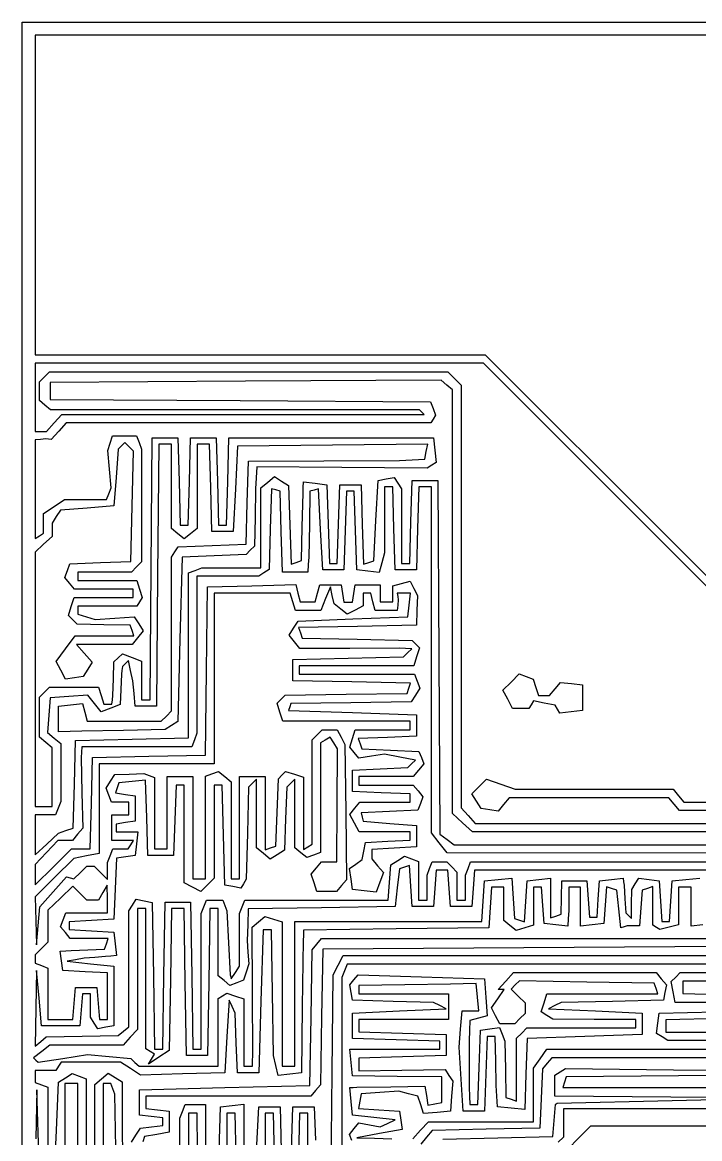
# Model space of a CAD drawing. Extents: x 13 to 278, y 25 to 201.
# Drawn here: x 12.9 to 55, y 131.8 to 201.1 of the extents above; entities that cross this region are included whole.
import ezdxf

# ---------------------------------------------------------------- set-up
doc = ezdxf.new("R2010")
doc.units = 0
doc.layers.add('Layer_1', color=7, linetype='CONTINUOUS')

msp = doc.modelspace()

# ---------------------------------------------------------------- linework, layer by layer
at = {"layer": 'Layer_1', "color": 7}
for points in [[(12.949534, 112.88561), (12.949534, 201.124155), (145.2412, 201.124155), (277.53287, 201.124155), (277.53287, 112.88561), (277.53287, 24.64707), (145.2412, 24.64707), (12.949534, 24.64707)], [(46.183634, 158.4795), (46.030274, 158.72766), (45.358584, 158.85606), (44.686904, 158.98446), (44.545314, 158.75536), (44.403724, 158.52626), (43.899474, 158.52626), (43.395234, 158.52626), (43.094784, 159.08766), (42.794324, 159.64906), (43.301564, 160.1563), (43.808804, 160.66353), (44.244094, 160.49649), (44.679394, 160.32945), (44.839584, 159.82473), (44.999774, 159.32001), (45.346424, 159.32001), (45.693074, 159.32001), (46.033554, 159.73026), (46.374034, 160.14051), (47.058134, 160.06101), (47.742244, 159.98151), (47.742244, 159.18776), (47.742244, 158.39401), (47.039624, 158.31271), (46.337004, 158.23141)], [(16.174704, 140.20384), (16.256804, 141.19603), (16.918264, 141.19603), (17.579724, 141.19603), (17.661824, 140.20384), (17.743924, 139.21165), (17.992534, 139.21165), (18.241144, 139.21165), (18.241144, 140.65303), (18.241144, 142.09441), (16.852084, 142.17441), (15.463024, 142.25441), (15.378424, 142.84973), (15.293824, 143.44504), (15.642954, 143.46654), (15.992084, 143.48804), (17.027174, 143.53274), (18.062264, 143.57744), (18.173694, 143.90817), (18.285134, 144.2389), (17.104864, 144.2389), (15.924584, 144.2389), (15.623034, 144.60224), (15.321494, 144.96559), (15.486654, 145.396), (15.651824, 145.82641), (16.946434, 145.82641), (18.241044, 145.82641), (18.233044, 146.68631), (18.225044, 147.5462), (17.955354, 147.08318), (17.685674, 146.62016), (17.320844, 146.62016), (16.956014, 146.62016), (16.524604, 147.05156), (16.093204, 147.48297), (15.315084, 146.73748), (14.536964, 145.99199), (14.536964, 145.00206), (14.536964, 144.01213), (14.140094, 143.61525), (13.743214, 143.21838), (13.743214, 142.9632), (13.743214, 142.70803), (14.140094, 142.55573), (14.536964, 142.40344), (14.536964, 140.80763), (14.536964, 139.21183), (15.314744, 139.21183), (16.092524, 139.21183)]]:
    msp.add_lwpolyline(points, close=True, dxfattribs=at)
for points in [[(67.388906, 200.330065), (40.566094, 200.330065), (13.743284, 200.330065), (13.743284, 190.40819), (13.743284, 180.48631), (27.719184, 180.48631), (41.695084, 180.48631), (53.177924, 169.00778), (64.660774, 157.52926)], [(64.052564, 157.49494), (52.819084, 168.72604), (41.585604, 179.95715), (27.664444, 179.95715), (13.743284, 179.95715), (13.743284, 177.84048), (13.743284, 175.72381), (14.099154, 175.72381), (14.455014, 175.72381), (14.933904, 176.25298), (15.412794, 176.78215), (26.660674, 176.78215), (37.908564, 176.78215), (37.764354, 176.92635), (37.620154, 177.07056), (26.159364, 177.06856), (14.698574, 177.06656), (14.353224, 177.35319), (14.007864, 177.63981), (14.007864, 178.21596), (14.007864, 178.7921), (14.325364, 179.1096), (14.642864, 179.4271), (27.006464, 179.4271), (39.370064, 179.4271), (39.785844, 179.01133), (40.201614, 178.59556), (40.201614, 165.47227), (40.201614, 152.34898), (40.639504, 151.86512), (41.077384, 151.38127), (56.349814, 151.38127)], [(56.392004, 150.85218), (40.897184, 150.85218), (40.284814, 151.42747), (39.672454, 152.00276), (39.672454, 165.15341), (39.672454, 178.30405), (39.311364, 178.60373), (38.950284, 178.9034), (26.809804, 178.8346), (14.669324, 178.7658), (14.669324, 178.23663), (14.669324, 177.70747), (26.482164, 177.63867), (38.294994, 177.56987), (38.455414, 177.15182), (38.615834, 176.73377), (38.467064, 176.49307), (38.318304, 176.25236), (26.997844, 176.25236), (15.677384, 176.25236), (15.207994, 175.73369), (14.738604, 175.21503), (14.571674, 175.23583), (14.404744, 175.25663), (14.074014, 175.22533), (13.743284, 175.19403), (13.743284, 172.13571), (13.743284, 169.07738), (14.007864, 169.2409), (14.272454, 169.40442), (14.272454, 170.01984), (14.272454, 170.63525), (14.924594, 171.06256), (15.576744, 171.48986), (16.880664, 171.48986), (18.184584, 171.48986), (18.322944, 171.85042), (18.461304, 172.21097), (18.361504, 173.37177), (18.261704, 174.53257), (18.401534, 174.99559), (18.541354, 175.45861), (19.288974, 175.45861), (20.036584, 175.45861), (20.197184, 175.0401), (20.357784, 174.62158), (20.357784, 171.12426), (20.357784, 167.62695), (20.040284, 167.30945), (19.722784, 166.99195), (18.055904, 166.99195), (16.389034, 166.99195), (16.389034, 166.72736), (16.389034, 166.46278), (18.223284, 166.46278), (20.057544, 166.46278), (20.224744, 165.93598), (20.391944, 165.40918), (20.226954, 165.14223), (20.061974, 164.87528), (18.225504, 164.87528), (16.389034, 164.87528), (16.389034, 164.62853), (16.389034, 164.38177), (16.933124, 164.20908), (17.477224, 164.03639), (18.688614, 164.12509), (19.899994, 164.21379), (20.179694, 163.77295), (20.459384, 163.33211), (20.111604, 162.91305), (19.763824, 162.494), (18.035424, 162.494), (16.307014, 162.494), (16.799924, 161.94935), (17.292834, 161.40469), (17.012344, 160.95716), (16.731864, 160.50963), (16.181474, 160.42743), (15.631084, 160.34523), (15.339874, 160.88936), (15.048664, 161.4335), (15.636314, 162.22833), (16.223964, 163.02317), (18.048334, 163.02317), (19.872714, 163.02317), (19.761584, 163.3539), (19.650444, 163.68463), (18.002984, 163.71463), (16.355534, 163.74463), (16.081414, 164.01875), (15.807304, 164.29286), (15.983704, 164.84866), (16.160104, 165.40446), (17.994364, 165.40446), (19.828614, 165.40446), (19.828614, 165.66904), (19.828614, 165.93362), (18.008934, 165.93362), (16.189244, 165.93362), (15.887704, 166.29696), (15.586154, 166.6603), (15.747054, 167.07961), (15.907964, 167.49891), (17.802144, 167.57611), (19.696324, 167.65331), (19.770724, 171.07142), (19.845124, 174.48954), (19.576714, 174.75795), (19.308304, 175.02636), (19.105454, 174.82416), (18.902604, 174.62195), (18.770314, 172.85742), (18.638024, 171.09289), (16.974634, 170.96045), (15.311244, 170.82801), (15.060464, 170.43129), (14.809674, 170.03456), (14.805674, 169.61255), (14.801674, 169.19053), (14.272504, 168.71164), (13.743334, 168.23275), (13.743334, 160.33626), (13.743334, 152.43977), (14.272504, 152.43977), (14.801674, 152.43977), (14.801674, 154.25946), (14.801674, 156.07914), (14.404894, 156.40852), (14.008014, 156.7379), (14.008014, 157.9755), (14.008014, 159.2131), (14.325514, 159.5306), (14.643014, 159.8481), (16.159774, 159.8481), (17.676524, 159.8481), (17.844474, 159.31894), (18.012424, 158.78977), (18.259184, 158.78977), (18.505934, 158.78977), (18.539034, 159.05435), (18.572134, 159.31894), (18.605234, 160.36404), (18.638334, 161.40915), (18.902914, 161.65932), (19.167494, 161.90948), (19.762814, 161.68107), (20.358124, 161.45266), (20.358124, 160.2535), (20.358124, 159.05435), (20.618884, 159.05435), (20.879644, 159.05435), (20.949644, 167.19029), (21.019644, 175.32623), (21.813394, 175.32623), (22.607144, 175.32623), (22.682544, 172.61425), (22.757944, 169.90227), (23.004014, 169.90227), (23.250084, 169.90227), (23.325484, 172.61425), (23.400884, 175.32623), (24.194634, 175.32623), (24.988384, 175.32623), (25.063784, 172.61425), (25.139184, 169.90227), (25.385254, 169.90227), (25.631334, 169.90227), (25.706734, 172.61425), (25.782134, 175.32623), (32.132134, 175.32623), (38.482134, 175.32623), (38.569434, 174.56119), (38.656734, 173.79615), (38.377254, 173.62342), (38.097774, 173.4507), (32.799814, 173.4836), (27.501854, 173.5165), (27.465054, 172.83387), (27.428254, 172.15125), (27.398954, 170.3787), (27.369654, 168.60614), (27.104764, 168.3411), (26.839874, 168.07605), (24.855804, 167.99695), (22.871734, 167.91785), (22.739444, 162.81445), (22.607154, 157.71105), (22.210284, 157.46069), (21.813404, 157.21033), (19.233714, 157.15663), (16.654034, 157.10293), (15.926424, 157.08643), (15.198824, 157.06993), (15.198824, 157.86368), (15.198824, 158.65743), (15.946104, 158.74303), (16.693384, 158.82863), (16.836854, 158.27999), (16.980334, 157.73135), (19.277804, 157.73135), (21.575284, 157.73135), (21.892784, 158.04885), (22.210284, 158.36635), (22.214284, 163.14208), (22.218284, 167.91781), (22.420754, 168.23637), (22.623234, 168.55492), (24.731814, 168.63322), (26.840384, 168.71152), (26.916084, 171.29121), (26.991784, 173.87089), (31.678564, 173.89519), (36.365334, 173.91949), (37.154214, 173.96129), (37.943104, 174.00309), (38.034504, 174.47123), (38.125904, 174.93937), (32.218534, 174.86807), (26.311174, 174.79677), (26.178884, 172.15093), (26.046584, 169.5051), (25.385134, 169.5051), (24.723674, 169.5051), (24.648274, 172.21708), (24.572874, 174.92906), (24.185254, 174.92906), (23.797634, 174.92906), (23.797634, 172.31562), (23.797634, 169.70219), (23.400754, 169.37281), (23.003884, 169.04343), (22.607004, 169.37281), (22.210134, 169.70219), (22.210134, 172.31562), (22.210134, 174.92906), (21.817084, 174.92906), (21.424034, 174.92906), (21.354034, 166.79312), (21.284034, 158.65718), (20.622574, 158.65718), (19.961114, 158.65718), (19.888514, 159.45093), (19.816014, 160.24468), (19.677254, 160.87122), (19.538484, 161.49775), (19.352924, 161.31219), (19.167364, 161.12663), (19.134264, 160.88409), (19.101164, 160.64156), (19.068064, 159.70699), (19.034964, 158.77242), (18.439654, 158.54218), (17.844344, 158.31194), (17.432944, 158.83303), (17.021554, 159.35412), (15.845444, 159.27022), (14.669344, 159.18632), (14.590044, 158.1051), (14.510744, 157.02389), (14.920714, 156.68365), (15.330684, 156.3434), (15.330684, 154.54535), (15.330684, 152.7473), (15.170084, 152.32879), (15.009494, 151.91027), (14.376354, 151.91027), (13.743204, 151.91027), (13.743204, 150.67015), (13.743204, 149.43002), (14.470804, 150.1022), (15.198414, 150.77437), (15.652044, 150.93354), (16.105674, 151.09271), (16.181174, 153.8166), (16.256674, 156.54048), (19.762404, 156.61428), (23.268134, 156.68808), (23.268134, 161.81147), (23.268134, 166.93486), (23.686654, 167.09546), (24.105164, 167.25606), (25.935604, 167.25606), (27.766054, 167.25606), (27.766054, 169.7372), (27.766054, 172.21835), (28.185104, 172.56613), (28.604154, 172.91391), (29.045004, 172.63665), (29.485844, 172.35939), (29.562144, 169.92136), (29.638444, 167.48333), (29.958994, 167.59084), (30.279554, 167.69835), (30.330954, 169.79231), (30.382354, 171.88626), (30.397154, 172.23457), (30.411954, 172.58287), (31.139554, 172.49917), (31.867164, 172.41547), (31.943264, 169.96807), (32.019364, 167.52068), (32.264084, 167.52068), (32.508814, 167.52068), (32.584914, 169.96807), (32.661014, 172.41547), (33.322464, 172.41547), (33.983924, 172.41547), (34.060224, 169.94942), (34.136524, 167.48336), (34.457084, 167.58924), (34.777634, 167.69511), (34.909924, 170.18486), (35.042214, 172.6746), (35.539684, 172.7695), (36.037144, 172.8644), (36.263234, 172.50764), (36.489324, 172.15088), (36.493324, 169.83577), (36.497324, 167.52067), (36.752324, 167.52067), (37.007324, 167.52067), (37.083024, 170.10036), (37.158724, 172.68005), (37.952474, 172.68005), (38.746224, 172.68005), (38.813324, 161.69984), (38.880424, 150.71963), (39.326914, 150.3889), (39.773394, 150.05817), (56.074074, 150.05817)], [(56.017224, 149.53665), (39.328944, 149.55785), (38.839134, 150.18054), (38.349334, 150.80323), (38.349334, 161.54326), (38.349334, 172.2833), (37.962034, 172.2833), (37.574744, 172.2833), (37.499044, 169.70361), (37.423344, 167.12393), (36.761884, 167.12393), (36.100424, 167.12393), (36.024724, 169.70361), (35.949024, 172.2833), (35.694024, 172.2833), (35.439024, 172.2833), (35.435024, 170.23278), (35.431024, 168.18226), (35.267764, 167.57271), (35.104494, 166.96316), (34.411474, 167.04356), (33.718454, 167.12396), (33.642354, 169.57136), (33.566254, 172.01875), (33.321524, 172.01875), (33.076804, 172.01875), (33.000704, 169.57136), (32.924604, 167.12396), (32.263144, 167.12396), (31.601684, 167.12396), (31.469394, 169.6375), (31.337104, 172.15104), (31.072514, 172.08094), (30.807934, 172.01084), (30.772734, 169.96429), (30.737534, 167.91774), (30.706534, 167.45472), (30.675534, 166.9917), (29.891364, 166.9917), (29.107194, 166.9917), (29.031494, 169.50659), (28.955794, 172.02148), (28.691214, 172.08628), (28.426624, 172.15108), (28.349824, 169.64655), (28.273024, 167.14202), (27.952984, 166.93862), (27.632934, 166.73522), (25.714714, 166.73122), (23.796484, 166.72722), (23.796484, 161.85407), (23.796484, 156.98092), (23.635884, 156.5624), (23.475284, 156.14389), (20.064004, 156.14389), (16.652734, 156.14389), (16.626234, 155.81316), (16.599734, 155.48243), (16.649034, 153.28811), (16.698334, 151.09379), (16.378504, 150.70842), (16.058674, 150.32306), (15.611404, 150.32306), (15.164134, 150.32306), (14.453174, 149.58097), (13.742214, 148.83889), (13.742214, 148.20297), (13.742214, 147.56705), (14.876714, 148.68047), (16.011204, 149.79389), (16.587554, 149.79389), (17.163904, 149.79389), (17.239004, 152.63816), (17.314104, 155.48243), (20.814264, 155.55623), (24.314424, 155.63003), (24.386124, 160.84791), (24.457824, 166.06579), (27.192084, 166.14149), (29.926354, 166.21709), (30.067214, 165.67842), (30.208084, 165.13975), (30.675534, 165.13975), (31.142984, 165.13975), (31.281364, 165.66892), (31.419744, 166.19809), (32.087564, 166.19809), (32.755394, 166.19809), (32.839994, 165.65844), (32.924594, 165.11879), (33.189174, 165.11879), (33.453764, 165.11879), (33.538364, 165.65844), (33.622864, 166.19809), (34.398204, 166.19809), (35.173554, 166.19809), (35.173554, 165.66892), (35.173554, 165.13975), (35.570434, 165.13975), (35.967304, 165.13975), (35.967304, 165.63816), (35.967304, 166.13647), (36.499934, 166.27575), (37.032564, 166.41504), (37.259944, 165.97588), (37.487324, 165.53673), (37.454924, 164.61068), (37.422524, 163.68464), (33.764984, 163.61094), (30.107444, 163.53724), (30.214754, 163.21411), (30.322054, 162.89097), (33.735134, 162.81647), (37.148204, 162.74197), (37.377794, 162.51239), (37.607384, 162.2828), (37.430974, 161.727), (37.254574, 161.1712), (33.700524, 161.1712), (30.146484, 161.1712), (30.146484, 160.90661), (30.146484, 160.64203), (33.726664, 160.64203), (37.306844, 160.64203), (37.472934, 160.20919), (37.639034, 159.77635), (37.369254, 159.3493), (37.099474, 158.92224), (33.358484, 158.87674), (29.617504, 158.83124), (29.551304, 158.6122), (29.485104, 158.39315), (33.453854, 158.26086), (37.422604, 158.12857), (37.422604, 157.46711), (37.422604, 156.80565), (35.618784, 156.72705), (33.814964, 156.64845), (33.920074, 156.33022), (34.025194, 156.01199), (35.803104, 155.93349), (37.581014, 155.85499), (37.729844, 155.46713), (37.878684, 155.07927), (37.552094, 154.68577), (37.225514, 154.29226), (35.538124, 154.29226), (33.850724, 154.29226), (33.850724, 154.02768), (33.850724, 153.76309), (35.538124, 153.76309), (37.225514, 153.76309), (37.527064, 153.39976), (37.828604, 153.03642), (37.667874, 152.61755), (37.507144, 152.19868), (35.745084, 152.12098), (33.983024, 152.04328), (34.044724, 151.7787), (34.106424, 151.51412), (35.764554, 151.38183), (37.422684, 151.24953), (37.422684, 150.58808), (37.422684, 149.92662), (36.033614, 149.84662), (34.644554, 149.76662), (34.644554, 149.47055), (34.644554, 149.17448), (35.012124, 148.75677), (35.379694, 148.33906), (35.146374, 147.72599), (34.913044, 147.11291), (34.183484, 147.19681), (33.453934, 147.28071), (33.362634, 147.92735), (33.271334, 148.57398), (33.662464, 148.85999), (34.053594, 149.14599), (34.153094, 149.66856), (34.252594, 150.19113), (35.639184, 150.27113), (37.025764, 150.35113), (37.025764, 150.60189), (37.025764, 150.85264), (35.447574, 150.85264), (33.869384, 150.85264), (33.577134, 151.39872), (33.284874, 151.9448), (33.600224, 152.32476), (33.915564, 152.70473), (35.470664, 152.70473), (37.025764, 152.70473), (37.025764, 152.95722), (37.025764, 153.20972), (35.239824, 153.28792), (33.453894, 153.36612), (33.453894, 154.02757), (33.453894, 154.68903), (35.173684, 154.76913), (36.893474, 154.84923), (37.126374, 155.08139), (37.359274, 155.31355), (36.397024, 155.49407), (35.434774, 155.67459), (34.637744, 155.55761), (33.840724, 155.44063), (33.559304, 155.77972), (33.277884, 156.11881), (33.449864, 156.66068), (33.621844, 157.20254), (35.323804, 157.20254), (37.025764, 157.20254), (37.025764, 157.46713), (37.025764, 157.73171), (33.074844, 157.73171), (29.123924, 157.73171), (28.947524, 158.28751), (28.771114, 158.84331), (29.022204, 159.09439), (29.273284, 159.34548), (33.061304, 159.39848), (36.849334, 159.45148), (36.957064, 159.77461), (37.064804, 160.09775), (33.407264, 160.17145), (29.749724, 160.24515), (29.749724, 160.90661), (29.749724, 161.56807), (33.184444, 161.64257), (36.619154, 161.71707), (36.875374, 161.97329), (37.131604, 162.22951), (36.747954, 162.24171), (36.364304, 162.25391), (33.278184, 162.25338), (30.192064, 162.25285), (29.853944, 162.66026), (29.515824, 163.06767), (29.793074, 163.50851), (30.070314, 163.94931), (33.481894, 164.0816), (36.893474, 164.21389), (36.977174, 164.94149), (37.060874, 165.6691), (36.646424, 165.6691), (36.231974, 165.6691), (36.263274, 165.47066), (36.294574, 165.27222), (36.263274, 164.94149), (36.231974, 164.61076), (35.545744, 164.61076), (34.859514, 164.61076), (34.721134, 165.13993), (34.582754, 165.6691), (34.349034, 165.6691), (34.115304, 165.6691), (34.115304, 165.28153), (34.115304, 164.89397), (33.622694, 164.63032), (33.130074, 164.36668), (32.718974, 164.68716), (32.307864, 165.00764), (32.194894, 165.53681), (32.081924, 166.06597), (31.782254, 165.33837), (31.482574, 164.61076), (30.700024, 164.61076), (29.917554, 164.61076), (29.749604, 165.13992), (29.581654, 165.66909), (27.218234, 165.66909), (24.854814, 165.66909), (24.854814, 160.37742), (24.854814, 155.08576), (21.282934, 155.08576), (17.711064, 155.08576), (17.711064, 152.30102), (17.711064, 149.51628), (16.929914, 149.36005), (16.148764, 149.20382), (14.945544, 148.01759), (13.742314, 146.83136), (13.788514, 145.33616), (13.834714, 143.84096), (13.938504, 145.01685), (14.042294, 146.19273), (14.870744, 147.13351), (15.699194, 148.0743), (15.925524, 148.0034), (16.151864, 147.9325), (16.553464, 148.33409), (16.955064, 148.7357), (17.181844, 148.7357), (17.408634, 148.7357), (17.824404, 148.31992), (18.240184, 147.90415), (18.240184, 148.43057), (18.240184, 148.957), (18.400784, 149.37551), (18.561374, 149.79403), (19.046624, 149.79403), (19.531864, 149.79403), (19.695384, 150.05861), (19.858914, 150.3232), (19.181834, 150.3232), (18.504764, 150.3232), (18.504764, 151.11695), (18.504764, 151.9107), (19.033934, 151.9107), (19.563094, 151.9107), (19.563094, 152.30757), (19.563094, 152.70445), (19.025624, 152.70445), (18.488154, 152.70445), (18.322064, 153.13728), (18.155964, 153.57012), (18.425244, 153.99718), (18.694534, 154.42424), (19.591834, 154.44894), (20.489134, 154.47364), (20.819864, 154.35448), (21.150594, 154.23533), (21.150594, 152.01468), (21.150594, 149.79403), (21.547474, 149.79403), (21.944344, 149.79403), (21.944344, 152.04299), (21.944344, 154.29195), (22.738094, 154.29195), (23.531844, 154.29195), (23.531844, 151.11695), (23.531844, 147.94195), (23.928724, 147.94195), (24.325594, 147.94195), (24.325594, 151.12525), (24.325594, 154.30856), (24.725844, 154.46214), (25.126084, 154.61573), (25.519594, 154.28915), (25.913094, 153.96255), (25.913094, 150.95224), (25.913094, 147.94193), (26.177684, 147.94193), (26.442264, 147.94193), (26.442264, 151.11693), (26.442264, 154.29193), (27.236014, 154.29193), (28.029764, 154.29193), (28.029764, 152.02092), (28.029764, 149.74991), (28.360494, 149.85934), (28.691224, 149.96877), (28.769724, 152.06328), (28.848224, 154.15778), (29.073874, 154.38343), (29.299514, 154.60907), (29.855314, 154.43267), (30.411114, 154.25626), (30.411114, 152.00952), (30.411114, 149.76278), (30.675704, 149.9263), (30.940284, 150.08982), (30.940284, 153.32858), (30.940284, 156.56734), (31.257784, 156.88484), (31.575284, 157.20234), (32.042224, 157.20234), (32.509164, 157.20234), (32.745074, 156.73932), (32.980994, 156.2763), (33.028994, 152.08218), (33.076994, 147.88806), (32.769964, 147.51812), (32.462944, 147.14818), (31.851704, 147.14818), (31.240474, 147.14818), (31.068494, 147.69004), (30.896514, 148.2319), (31.215354, 148.61608), (31.534194, 149.00026), (32.007634, 149.00026), (32.481084, 149.00026), (32.504084, 152.50599), (32.527084, 156.01172), (32.292384, 156.37634), (32.057684, 156.74097), (31.763514, 156.55917), (31.469344, 156.37736), (31.469344, 152.9817), (31.469344, 149.58604), (31.038934, 149.42088), (30.608524, 149.25571), (30.245184, 149.55726), (29.881844, 149.8588), (29.881844, 151.99599), (29.881844, 154.13318), (29.630184, 153.88151), (29.378524, 153.62985), (29.299424, 151.6735), (29.220324, 149.71716), (28.779484, 149.4402), (28.338634, 149.16324), (27.919584, 149.51102), (27.500534, 149.8588), (27.500534, 151.99599), (27.500534, 154.13318), (27.252494, 153.88182), (27.004454, 153.63047), (26.931154, 150.7761), (26.857854, 147.92173), (26.684484, 147.64121), (26.511114, 147.36069), (26.013644, 147.45609), (25.516184, 147.55149), (25.441684, 150.65715), (25.367184, 153.76281), (25.111024, 153.76281), (24.854834, 153.76281), (24.854834, 150.87129), (24.854834, 147.97977), (24.439584, 147.56452), (24.024334, 147.14927), (23.513544, 147.42264), (23.002754, 147.69601), (23.002754, 150.72941), (23.002754, 153.76281), (22.748864, 153.76281), (22.494984, 153.76281), (22.418084, 151.57999), (22.341184, 149.39718), (21.547434, 149.39718), (20.753684, 149.39718), (20.676984, 151.72826), (20.600284, 154.05935), (19.771294, 153.97725), (18.942314, 153.89515), (18.840544, 153.58482), (18.738774, 153.27449), (19.349334, 153.18789), (19.959894, 153.10139), (19.959894, 152.30764), (19.959894, 151.51389), (19.364584, 151.42929), (18.769264, 151.34469), (18.769264, 151.09851), (18.769264, 150.85233), (19.448304, 150.85233), (20.127334, 150.85233), (20.043634, 150.12472), (19.959934, 149.39712), (19.375874, 149.31402), (18.791804, 149.23092), (18.714404, 147.32962), (18.637004, 145.42832), (17.247944, 145.34832), (15.858884, 145.26832), (15.858884, 145.03139), (15.858884, 144.79446), (17.247944, 144.71446), (18.637004, 144.63446), (18.720704, 143.90686), (18.804404, 143.17925), (18.456104, 143.14625), (18.107804, 143.11325), (17.446344, 143.05925), (16.784884, 143.00525), (16.255714, 142.91685), (15.726554, 142.82845), (17.181754, 142.67314), (18.636964, 142.51783), (18.636964, 140.66937), (18.636964, 138.82091), (18.139504, 138.72511), (17.642044, 138.62931), (17.415954, 138.98607), (17.189864, 139.34283), (17.185864, 140.07044), (17.181864, 140.79804), (16.933354, 140.79804), (16.684744, 140.79804), (16.602644, 139.80585), (16.520544, 138.81367), (15.329924, 138.81367), (14.139294, 138.81367), (13.986524, 140.53346), (13.833754, 142.25325), (13.788054, 139.90575), (13.742354, 137.55825), (14.091384, 137.84791), (14.440404, 138.13757), (16.671064, 138.17417), (18.901734, 138.21067), (19.232464, 138.47842), (19.563194, 138.74617), (19.567194, 142.35179), (19.571194, 145.95742), (19.797284, 146.31418), (20.023374, 146.67094), (20.520834, 146.57534), (21.018294, 146.47974), (21.090694, 141.91907), (21.163094, 137.35839), (21.415184, 137.35839), (21.667274, 137.35839), (21.739674, 141.92245), (21.812074, 146.48652), (22.605824, 146.48652), (23.399574, 146.48652), (23.471974, 141.92245), (23.544374, 137.35839), (23.802704, 137.35839), (24.061044, 137.35839), (24.061044, 141.57009), (24.061044, 145.78178), (24.221644, 146.20029), (24.382244, 146.61881), (24.891404, 146.61881), (25.400564, 146.61881), (25.524304, 146.28808), (25.648044, 145.95735), (25.752014, 143.97298), (25.855974, 141.9886), (25.888574, 141.85631), (25.921174, 141.72402), (26.177654, 142.12089), (26.434134, 142.51777), (26.438134, 144.14977), (26.442134, 145.78178), (26.602734, 146.20029), (26.763334, 146.61881), (31.217734, 146.61881), (35.672134, 146.61881), (35.753534, 147.71634), (35.834934, 148.81387), (36.261984, 149.08136), (36.689044, 149.34886), (37.121884, 149.18276), (37.554724, 149.01667), (37.554724, 147.81774), (37.554724, 146.61881), (37.819304, 146.61881), (38.083884, 146.61881), (38.083884, 147.39092), (38.083884, 148.16303), (38.244484, 148.58154), (38.405084, 149.00006), (38.853024, 149.00006), (39.300974, 149.00006), (39.618474, 148.68256), (39.935974, 148.36506), (39.935974, 147.49193), (39.935974, 146.61881), (40.200554, 146.61881), (40.465134, 146.61881), (40.465134, 147.39092), (40.465134, 148.16303), (40.625734, 148.58154), (40.786334, 149.00006), (57.492924, 148.99606)], [(62.486964, 152.17623), (53.760164, 152.17623), (53.430784, 152.5731), (53.101404, 152.96998), (48.139114, 152.96998), (43.176824, 152.96998), (42.836854, 152.56033), (42.496884, 152.15069), (41.971584, 152.22959), (41.446284, 152.30849), (41.159164, 152.76655), (40.872044, 153.2246), (41.327974, 153.68054), (41.783914, 154.13647), (42.665194, 153.8178), (43.546484, 153.49912), (48.456234, 153.49912), (53.365994, 153.49912), (53.695364, 153.10224), (54.024744, 152.70537), (62.508104, 152.70537)], [(57.918214, 148.47106), (41.920174, 148.47906), (41.472374, 148.47506), (41.024564, 148.47106), (40.943164, 147.34658), (40.861764, 146.2221), (40.200304, 146.2221), (39.538844, 146.2221), (39.457444, 147.34658), (39.376044, 148.47105), (39.009604, 148.47105), (38.643154, 148.47105), (38.561754, 147.34657), (38.480354, 146.22209), (37.818894, 146.22209), (37.157434, 146.22209), (37.076134, 147.49585), (36.994834, 148.7696), (36.679294, 148.66593), (36.363764, 148.56225), (36.231464, 147.39217), (36.099174, 146.22209), (31.535114, 146.14969), (26.971054, 146.07729), (26.943054, 145.09135), (26.915054, 144.10541), (26.962454, 143.38281), (27.009954, 142.6602), (26.848174, 142.15048), (26.686394, 141.64076), (26.266054, 141.47946), (25.845714, 141.31816), (25.482374, 141.6197), (25.119034, 141.92125), (25.119034, 144.00552), (25.119034, 146.08979), (24.860694, 146.08979), (24.602364, 146.08979), (24.529964, 141.52573), (24.457564, 136.96166), (23.796104, 136.96166), (23.134644, 136.96166), (23.062244, 141.52573), (22.989844, 146.08979), (22.605614, 146.08979), (22.221384, 146.08979), (22.148884, 141.68994), (22.076384, 137.2901), (21.426214, 136.8613), (20.776034, 136.4325), (20.967504, 136.74494), (21.158974, 137.05739), (20.890084, 137.22358), (20.621184, 137.38977), (20.621184, 141.73979), (20.621184, 146.0898), (20.356594, 146.0898), (20.092014, 146.0898), (20.092014, 142.34032), (20.092014, 138.59084), (19.654134, 138.10699), (19.216244, 137.62314), (16.942154, 137.61514), (14.668054, 137.60714), (14.158204, 137.22141), (13.648354, 136.83568), (13.792524, 136.69151), (13.936704, 136.54733), (15.466774, 136.78727), (16.996844, 137.02721), (18.345994, 136.90556), (19.695134, 136.78392), (19.946494, 136.54248), (20.197844, 136.30105), (22.658474, 136.30105), (25.119094, 136.30105), (25.119094, 138.4021), (25.119094, 140.50315), (25.386044, 140.66814), (25.652994, 140.83312), (26.179794, 140.66592), (26.706594, 140.49872), (26.706594, 138.39989), (26.706594, 136.30105), (26.971184, 136.30105), (27.235764, 136.30105), (27.248064, 136.63178), (27.260364, 136.96251), (27.236864, 140.95565), (27.213364, 144.9488), (27.608804, 145.27699), (28.004254, 145.60518), (28.546114, 145.4332), (29.087974, 145.26122), (29.087974, 140.78114), (29.087974, 136.30105), (29.484854, 136.30105), (29.881724, 136.30105), (29.881724, 140.79897), (29.881724, 145.29688), (35.688064, 145.29688), (41.494404, 145.29688), (41.575004, 146.55365), (41.655604, 147.81042), (42.500364, 147.89222), (43.345124, 147.97402), (43.426424, 146.7223), (43.507724, 145.47058), (43.823264, 145.36676), (44.138804, 145.26295), (44.220104, 146.53671), (44.301404, 147.81046), (45.029004, 147.89416), (45.756604, 147.97786), (45.756604, 146.74762), (45.756604, 145.51737), (46.087334, 145.62888), (46.418064, 145.74039), (46.435164, 146.77541), (46.452264, 147.81042), (47.228904, 147.81042), (48.005544, 147.81042), (48.086944, 146.68595), (48.168344, 145.56147), (48.402494, 145.56147), (48.636654, 145.56147), (48.718054, 146.68595), (48.799454, 147.81042), (49.527054, 147.89412), (50.254664, 147.97782), (50.290764, 147.76181), (50.326864, 147.5458), (50.372464, 146.69243), (50.418064, 145.83905), (50.600974, 145.65614), (50.783884, 145.47323), (50.787884, 146.37722), (50.791884, 147.28122), (51.016194, 147.6351), (51.240504, 147.98897), (51.872034, 147.89967), (52.503574, 147.81037), (52.584174, 146.5536), (52.664774, 145.29683), (52.900364, 145.29683), (53.135954, 145.29683), (53.216554, 146.5536), (53.297154, 147.81037), (54.157054, 147.89327), (55.016944, 147.97617)], [(55.215564, 145.08116), (54.487964, 144.99746), (54.487964, 146.20566), (54.487964, 147.41386), (54.091084, 147.41386), (53.694214, 147.41386), (53.694214, 146.25409), (53.694214, 145.09433), (53.119124, 144.94394), (52.544044, 144.79355), (52.325374, 144.92869), (52.106714, 145.06384), (52.106714, 146.2609), (52.106714, 147.45796), (51.775984, 147.3492), (51.445254, 147.24044), (51.363854, 146.13652), (51.282454, 145.03261), (50.900794, 145.03261), (50.519124, 145.03261), (50.320694, 144.96651), (50.122254, 144.90041), (49.989964, 146.07049), (49.857674, 147.24057), (49.542974, 147.34396), (49.228274, 147.44736), (49.146074, 146.30618), (49.063874, 145.16499), (48.336264, 145.08129), (47.608664, 144.99759), (47.608664, 146.2058), (47.608664, 147.414), (47.246124, 147.414), (46.883574, 147.414), (46.889574, 146.68639), (46.895574, 145.95879), (46.855574, 145.4782), (46.815574, 144.9976), (46.087974, 145.0813), (45.360364, 145.165), (45.278964, 146.28948), (45.197564, 147.41396), (44.948194, 147.41396), (44.698824, 147.41396), (44.698824, 146.24116), (44.698824, 145.06837), (44.156964, 144.89639), (43.615104, 144.72441), (43.230924, 145.04325), (42.846744, 145.36209), (42.846744, 146.38802), (42.846744, 147.41396), (42.464364, 147.41396), (42.081984, 147.41396), (42.001384, 146.15719), (41.920684, 144.90042), (36.166004, 144.82912), (30.411314, 144.75782), (30.403314, 144.43225), (30.395314, 144.10668), (30.337014, 140.00564), (30.278714, 135.90459), (29.560334, 135.82179), (28.841964, 135.73899), (28.698424, 136.35099), (28.554884, 136.96299), (28.490784, 140.86626), (28.426684, 144.76954), (28.162104, 144.7698), (27.897524, 144.77007), (27.765234, 140.33732), (27.632934, 135.90456), (26.971484, 135.90456), (26.310024, 135.90456), (26.237924, 137.75665), (26.165924, 139.60873), (25.978894, 140.00561), (25.791874, 140.40248), (25.654064, 138.15352), (25.516264, 135.90456), (22.905334, 135.82846), (20.294404, 135.75236), (19.673494, 136.1592), (19.052594, 136.56612), (17.206784, 136.56612), (15.361004, 136.56612), (15.197484, 136.30153), (15.033964, 136.03695), (14.388114, 136.03695), (13.742274, 136.03695), (13.742274, 135.66838), (13.742274, 135.29982), (14.139144, 135.14752), (14.536024, 134.99523), (14.536024, 132.62731), (14.536024, 130.25939)], [(19.726174, 131.58348), (20.002104, 132.02432), (20.278034, 132.46516), (20.978944, 132.54886), (21.679864, 132.63256), (21.679864, 132.862), (21.679864, 133.09143), (20.952264, 133.17513), (20.224654, 133.25883), (20.224654, 134.05258), (20.224654, 134.84633), (25.516324, 134.97862), (30.807994, 135.11091), (30.881094, 139.32552), (30.954194, 143.54013), (31.244214, 143.88959), (31.534234, 144.23904), (53.363354, 144.23904), (75.192471, 144.23904)], [(75.343986, 143.84217), (53.472844, 143.70988), (31.601704, 143.57759), (31.528604, 139.36298), (31.455504, 135.14837), (31.165484, 134.79891), (30.875464, 134.44947), (25.748484, 134.44947), (20.621514, 134.44947), (20.621514, 134.07017), (20.621514, 133.69087), (21.349114, 133.60717), (22.076714, 133.52347), (22.076714, 132.86461), (22.076714, 132.20575), (21.304794, 132.07086), (20.532874, 131.93597), (20.422854, 131.60524)], [(32.130704, 129.82613), (32.195704, 135.90808), (32.260704, 141.99002), (32.571174, 142.58533), (32.881654, 143.18065), (54.051754, 143.18065), (75.221792, 143.18065)], [(75.534916, 142.65146), (54.324204, 142.65146), (33.113494, 142.65146), (32.952894, 142.23295), (32.792294, 141.81443), (32.792294, 135.6234), (32.792294, 129.43237)], [(33.409914, 131.69056), (33.262434, 132.07489), (33.558294, 132.43138), (33.854164, 132.78788), (34.509524, 132.6626), (35.164894, 132.53731), (35.632324, 132.75201), (36.099764, 132.96671), (34.776844, 133.11274), (33.453924, 133.25878), (33.371024, 134.11867), (33.288124, 134.97857), (33.503324, 134.98927), (33.718534, 134.99997), (35.835194, 135.03527), (37.951864, 135.07057), (38.038464, 134.47993), (38.125064, 133.8893), (38.567654, 133.9745), (39.010244, 134.0597), (39.010244, 134.84984), (39.010244, 135.63996), (36.232124, 135.67786), (33.453994, 135.71576), (33.371094, 136.53775), (33.288194, 137.35973), (36.083084, 137.35973), (38.877974, 137.35973), (38.877974, 137.61506), (38.877974, 137.87038), (36.165994, 137.94578), (33.454014, 138.02118), (33.454014, 138.81493), (33.454014, 139.60868), (36.364434, 139.74327), (39.274854, 139.87787), (38.877974, 140.06959), (38.481104, 140.26132), (35.970584, 140.33182), (33.460064, 140.40242), (33.369064, 140.87815), (33.278064, 141.35388), (33.541164, 141.6719), (33.804264, 141.98992), (37.730194, 141.85763), (41.656134, 141.72534), (41.738534, 140.58033), (41.820934, 139.43532), (41.275554, 139.2927), (40.730164, 139.15008), (40.713664, 138.51948), (40.697164, 137.88888), (40.697164, 136.43367), (40.697164, 134.97846), (40.713664, 134.4493), (40.730164, 133.92013), (40.984454, 133.92013), (41.238734, 133.92013), (41.315134, 136.23523), (41.391634, 138.55034), (41.988124, 138.63504), (42.584624, 138.71974), (42.749824, 138.28924), (42.915024, 137.85873), (42.947024, 136.11074), (42.979124, 134.36275), (43.309854, 134.25168), (43.640584, 134.14061), (43.640584, 136.09413), (43.640584, 138.04764), (43.958084, 138.36514), (44.275584, 138.68264), (47.662244, 138.68264), (51.048914, 138.68264), (51.048914, 138.94722), (51.048914, 139.21181), (48.469224, 139.21581), (45.889544, 139.21981), (45.530494, 139.4473), (45.171454, 139.6748), (45.349894, 140.237), (45.528324, 140.7992), (48.972124, 140.7992), (52.415934, 140.7992), (52.305974, 141.12993), (52.196024, 141.46066), (48.004634, 141.53376), (43.813234, 141.60686), (43.558714, 141.35233), (43.304184, 141.09781), (43.736964, 140.66502), (44.169744, 140.23224), (44.169744, 139.90718), (44.169744, 139.58212), (43.852244, 139.26462), (43.534744, 138.94712), (43.067804, 138.94712), (42.600864, 138.94712), (42.339554, 139.43538), (42.078254, 139.92364), (42.477544, 140.49371), (42.876834, 141.06379), (42.688534, 141.06379), (42.500234, 141.06379), (42.979124, 141.59296), (43.458014, 142.12212), (47.882524, 142.12212), (52.307034, 142.12212), (52.625864, 141.73796), (52.944694, 141.35379), (52.853494, 140.87806), (52.762294, 140.40233), (49.590494, 140.33273), (46.418684, 140.26313), (46.021814, 140.07042), (45.624934, 139.87772), (48.535354, 139.74312), (51.445774, 139.60853), (51.445774, 138.94707), (51.445774, 138.28561), (47.873894, 138.15332), (44.302024, 138.02103), (44.224924, 135.82227), (44.147824, 133.62351), (43.298884, 133.70561), (42.449944, 133.78771), (42.409844, 134.44917), (42.369744, 135.11063), (42.343644, 136.63198), (42.317544, 138.15334), (42.063264, 138.15334), (41.808984, 138.15334), (41.732484, 135.83823), (41.656084, 133.52313), (40.994624, 133.52313), (40.333164, 133.52313), (40.200874, 135.5075), (40.068584, 137.49188), (40.161384, 138.61636), (40.254184, 139.74084), (40.773464, 139.74084), (41.292754, 139.74084), (41.209854, 140.59216), (41.126954, 141.44348), (40.333204, 141.41808), (39.539454, 141.39268), (36.695184, 141.36048), (33.850914, 141.32828), (33.850914, 141.06369), (33.850914, 140.79911), (36.629044, 140.79911), (39.407164, 140.79911), (39.407164, 140.00536), (39.407164, 139.21161), (36.629044, 139.21161), (33.850914, 139.21161), (33.850914, 138.82399), (33.850914, 138.43637), (36.562894, 138.36097), (39.274874, 138.28557), (39.274874, 137.62411), (39.274874, 136.96266), (36.562894, 136.88726), (33.850914, 136.81186), (33.850914, 136.41126), (33.850914, 136.01067), (36.526804, 136.05677), (39.202694, 136.10287), (39.440124, 135.73901), (39.677564, 135.37515), (39.608564, 134.44911), (39.539464, 133.52307), (38.702184, 133.44187), (37.864904, 133.36067), (37.692364, 133.9043), (37.519824, 134.44793), (36.920914, 134.59824), (36.322014, 134.74856), (35.154894, 134.66496), (33.987774, 134.58136), (33.902874, 134.1335), (33.817974, 133.68566), (35.091224, 133.60436), (36.364474, 133.52306), (36.446074, 132.95038), (36.527674, 132.37771), (35.123184, 132.12192), (33.718684, 131.86613), (34.810764, 131.83473), (35.902844, 131.80333)], [(56.503674, 140.27005), (53.491804, 140.27005), (53.367964, 140.91788), (53.244124, 141.56572), (53.522324, 141.84393), (53.800534, 142.12213), (64.670714, 142.12213)], [(64.831414, 141.59301), (53.959294, 141.59301), (53.959294, 141.2048), (53.959294, 140.81659), (56.935854, 140.74179)], [(56.274374, 137.89285), (53.033224, 137.89685), (52.679354, 138.12115), (52.325474, 138.34546), (52.414774, 138.977), (52.504074, 139.60854), (56.009804, 139.68234)], [(56.406684, 139.27028), (52.900954, 139.19648), (52.900954, 138.80728), (52.900954, 138.41808), (56.472834, 138.41808)], [(37.200334, 131.79429), (37.683304, 132.32798), (38.166284, 132.86166), (41.432574, 132.86166), (44.698854, 132.86166), (44.698854, 134.52258), (44.698854, 136.1835), (45.110734, 136.77154), (45.522614, 137.35958), (52.519064, 137.35958), (59.515524, 137.35958)], [(59.409704, 136.83058), (52.615854, 136.83058), (45.822004, 136.83058), (45.538364, 136.48882), (45.254734, 136.14707), (45.175234, 134.30601), (45.095734, 132.46496), (41.748294, 132.39106), (38.400854, 132.31716), (38.049864, 131.89425), (37.698884, 131.47134)], [(17.446444, 129.12655), (17.446444, 132.15248), (17.446444, 135.17841), (17.865494, 135.52619), (18.284544, 135.87397), (18.712034, 135.60432), (19.139524, 135.33467), (19.152924, 132.84154), (19.166324, 130.3484)], [(39.055714, 131.78678), (42.472144, 131.86118), (45.888574, 131.93558), (45.970674, 132.92777), (46.052774, 133.91995), (46.102974, 133.97095), (46.153174, 134.02195), (53.296924, 134.17978), (60.440674, 134.33761), (53.230774, 134.39341), (46.020884, 134.44921), (46.020884, 135.09505), (46.020884, 135.74089), (46.351614, 135.95145), (46.682334, 136.16201), (53.388794, 136.08831), (60.095254, 136.01461)], [(14.932894, 129.29007), (15.065194, 132.30493), (15.197484, 135.31978), (15.624534, 135.58818), (16.051594, 135.85658), (16.484434, 135.69049), (16.917274, 135.52439), (16.917274, 132.48899), (16.917274, 129.45359)], [(16.388104, 129.26364), (16.388104, 132.25343), (16.388104, 135.24322), (15.991234, 135.24322), (15.594354, 135.24322), (15.594354, 132.22882), (15.594354, 129.21442)], [(18.784564, 130.09521), (18.743764, 132.33722), (18.702964, 134.57923), (18.575564, 134.91122), (18.448164, 135.24322), (18.211884, 135.24322), (17.975604, 135.24322), (17.975604, 132.09908), (17.975604, 128.95494)], [(60.661854, 135.78076), (53.694024, 135.71016), (46.726204, 135.63956), (46.616084, 135.30884), (46.505964, 134.97811), (53.253254, 134.97811), (60.000544, 134.97811)], [(14.019744, 129.55468), (13.936344, 132.20052), (13.852944, 134.84635), (13.797544, 131.79041)], [(22.737974, 130.73928), (22.737974, 133.08328), (22.898574, 133.50179), (23.059174, 133.92031), (23.692324, 133.92031), (24.325474, 133.92031), (24.325474, 131.14218)], [(25.176114, 131.07604), (25.251514, 133.78802), (25.979114, 133.87172), (26.706724, 133.95542), (26.706724, 131.00538)], [(27.500474, 131.03103), (27.632764, 133.78798), (28.294224, 133.78798), (28.955684, 133.78798), (29.031084, 131.076)], [(29.674024, 131.076), (29.749424, 133.78798), (30.410884, 133.78798), (31.072344, 133.78798), (31.149944, 131.72026)], [(23.827154, 131.07595), (23.796654, 133.39106), (23.532074, 133.39106), (23.267494, 133.39106), (23.267494, 130.61293)], [(26.234604, 130.70719), (26.159204, 133.39105), (25.903874, 133.39105), (25.648544, 133.39105), (25.644544, 130.94365)], [(28.615854, 130.67906), (28.540454, 133.39105), (28.285124, 133.39105), (28.029794, 133.39105), (28.029794, 130.7776)], [(30.675624, 131.39837), (30.675624, 133.39105), (30.420294, 133.39105), (30.164974, 133.39105), (30.089574, 130.67906)], [(60.837564, 133.65519), (53.693814, 133.65519), (46.550064, 133.65519), (46.550064, 132.78206), (46.550064, 131.90894), (46.232564, 131.59144)], [(46.081224, 130.40834), (48.258194, 132.59668), (56.470444, 132.59668)]]:
    msp.add_lwpolyline(points, dxfattribs=at)

doc.saveas('drawing.dxf')
